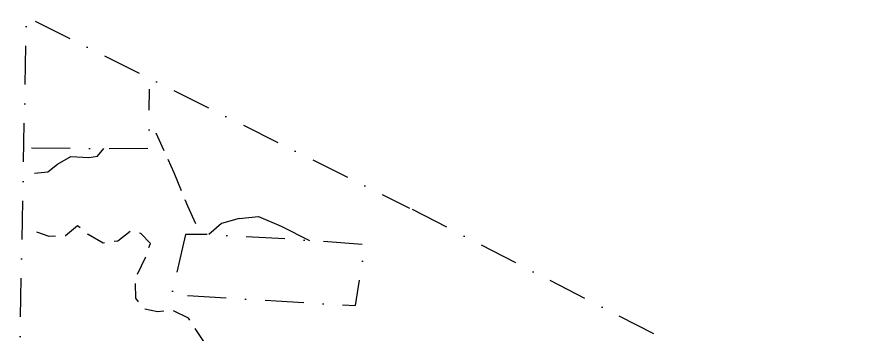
# Model space of a CAD drawing. Header units: metres. Extents: x -1500 to -960, y -1224 to -659.
# Drawn here: x -1500 to -960, y -864 to -659 of the extents above; entities that cross this region are included whole.
import ezdxf

# ---------------------------------------------------------------- set-up
doc = ezdxf.new("R2010")
doc.units = ezdxf.units.M
doc.header["$LTSCALE"] = 25
doc.header["$MEASUREMENT"] = 0
doc.linetypes.add('GESTRICHELT', pattern=[0.75, 0.5, -0.25])
doc.linetypes.add('STRICHPUNKTX2', pattern=[2, 1, -0.5, 0, -0.5])
for name, color, linetype in [('BEFUND', 1, 'CONTINUOUS'), ('BEFUND_UNSICHER', 1, 'GESTRICHELT'), ('GRABUNGSGRENZE', 3, 'STRICHPUNKTX2')]:
    doc.layers.add(name, color=color, linetype=linetype)

msp = doc.modelspace()

# ---------------------------------------------------------------- linework, layer by layer
at = {"layer": 'BEFUND'}
for points in [[(-1488.49, -760.18), (-1479.83, -759.38), (-1473.76, -754.46), (-1464.99, -749.44), (-1453.44, -749.97), (-1447.73, -749.12), (-1443.65, -744.24)], [(-1356.43, -789.43), (-1367.69, -792.67), (-1375.95, -799.83)], [(-1356.43, -789.43), (-1343.9, -788.29), (-1329.15, -794.43), (-1310.84, -803.68)]]:
    msp.add_lwpolyline(points, dxfattribs=at)
at = {"layer": 'BEFUND_UNSICHER'}
msp.add_lwpolyline([(-1410.23, -734.08), (-1398.47, -759.76), (-1389.61, -781.37), (-1382.87, -796.45)], dxfattribs=at)
at = {"layer": 'BEFUND_UNSICHER', "flags": 128}
msp.add_lwpolyline([(-1251.08, -903.65), (-1257.96, -883.98), (-1270.05, -871.99), (-1285.17, -871.25), (-1298.74, -880.38), (-1303.55, -894.53), (-1302.47, -913.47), (-1310.49, -925.47), (-1320.77, -924.68), (-1329.29, -929.7), (-1330.84, -939.88), (-1343.42, -943.57), (-1356.04, -940.59), (-1365.39, -930.8), (-1364.93, -910.08), (-1359.14, -891.71), (-1360.99, -873.78), (-1371.98, -870.45), (-1378.75, -869.57), (-1382.6, -863.91), (-1389, -853.87), (-1399.27, -848.91), (-1409.1, -849.7), (-1417.4, -848.05), (-1423.08, -841.02), (-1423.46, -828.54), (-1416.87, -814.66), (-1413.69, -805.6), (-1419.89, -799.22), (-1426.45, -797.78), (-1434.71, -804.03), (-1444.24, -805.33), (-1453.9, -799.76), (-1460.81, -794.2), (-1468.56, -800.6), (-1479.05, -801.18), (-1490.45, -797.24)], dxfattribs=at)
at = {"layer": 'GRABUNGSGRENZE', "flags": 128}
for points in [[(-1252.2, -1095.84), (-1500, -980.5), (-1493.77, -659.06), (-1246.42, -782.71)], [(-1490.44, -743.83), (-1443.65, -744.24), (-1414.68, -743.94), (-1414.19, -705.86)], [(-1252.2, -1095.84), (-1141.57, -1156.7), (-1097.86, -1179.89), (-1042.02, -1199.13), (-1026.22, -1201.43), (-996.38, -1218.67), (-969.37, -1223.87), (-969.28, -1057.51), (-964.44, -1036.94), (-965.94, -1013.02), (-967.35, -1000.73), (-961.95, -979.05), (-960.35, -948.89), (-961.5, -929.54), (-1246.42, -782.71)], [(-1391.07, -799.79), (-1399.81, -838.72), (-1281.25, -845.8), (-1275.11, -806.35), (-1310.84, -803.68), (-1375.95, -799.83), (-1391.07, -799.79)]]:
    msp.add_lwpolyline(points, dxfattribs=at)

doc.saveas('drawing.dxf')
